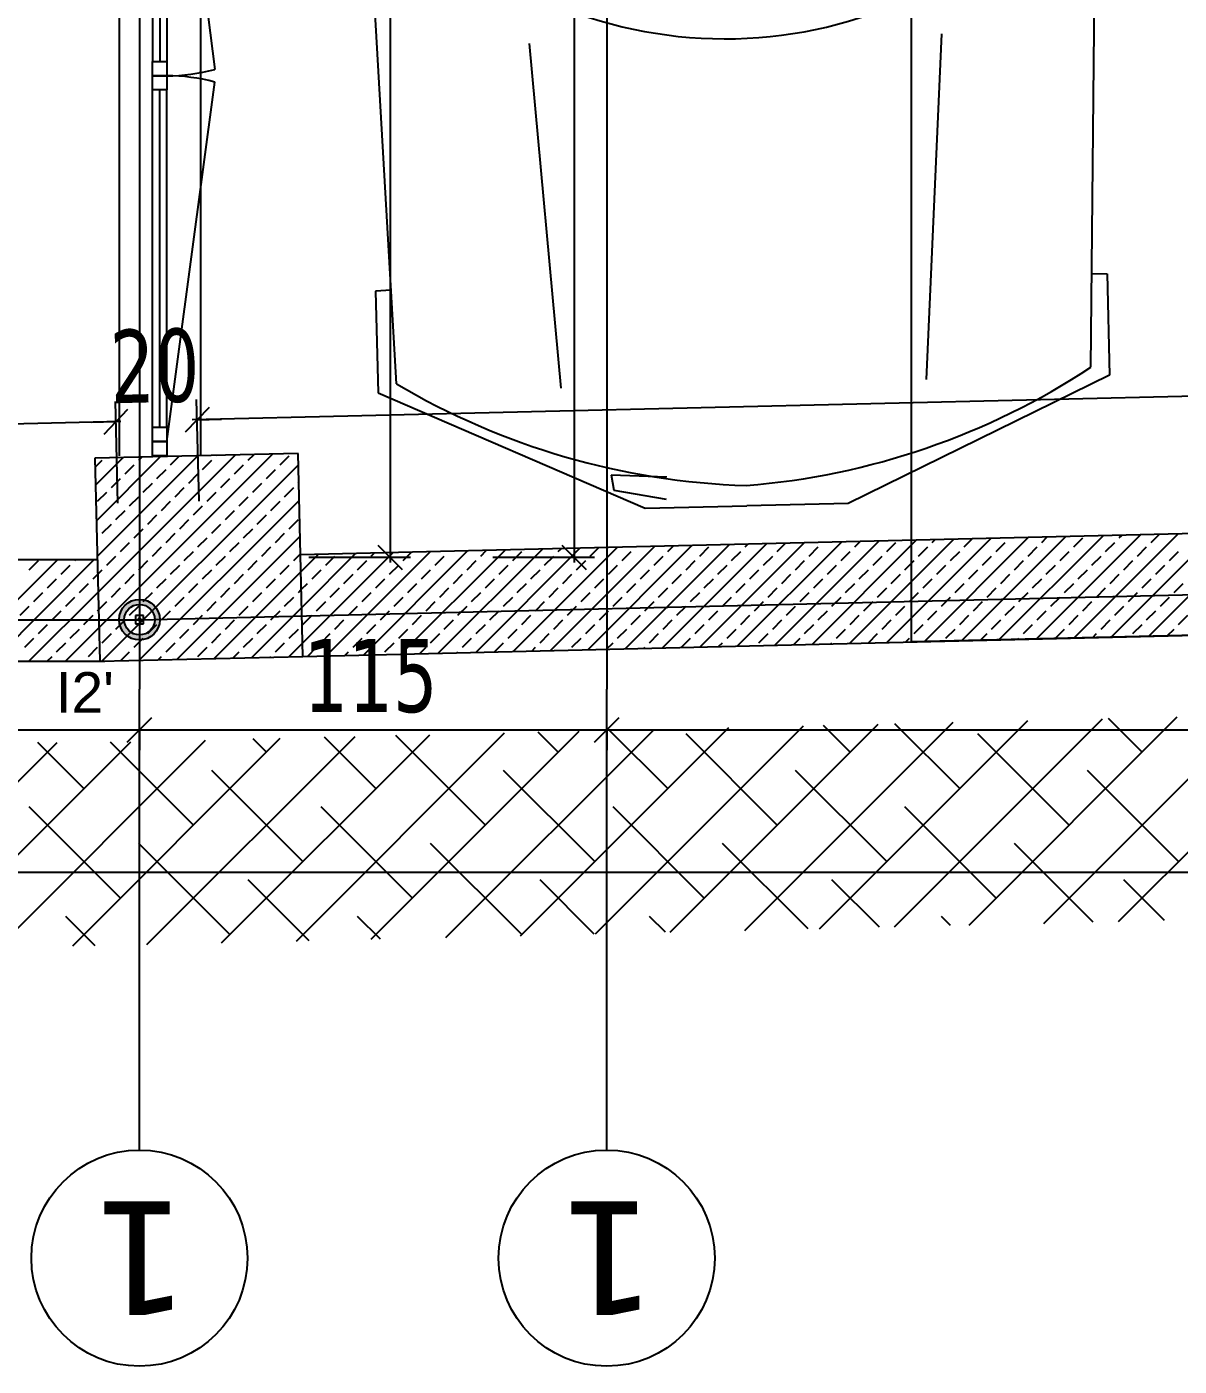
# Model space of a CAD drawing. Header units: millimetres. Extents: x 43168.9 to 43194.6, y -25545.1 to -25543.4.
# Drawn here: x 43170.2405 to 43170.2972, y -25544.8232 to -25544.7573 of the extents above; entities that cross this region are included whole.
import ezdxf
from ezdxf.enums import TextEntityAlignment as Align

# ---------------------------------------------------------------- set-up
doc = ezdxf.new("R2010")
doc.units = ezdxf.units.MM
doc.header["$LTSCALE"] = 200
doc.linetypes.add('DASHDOT', pattern=[1, 0.5, -0.25, 0, -0.25])
doc.linetypes.add('DASHDOT2', pattern=[0.5, 0.25, -0.125, 0, -0.125])
for name, color, linetype in [('aks_sgh', 5, 'DASHDOT2'), ('cam_sgh', 1, 'Continuous'), ('dograma_sgh', 43, 'Continuous'), ('gor-3_sgh', 191, 'Continuous'), ('gor-4_sgh', 17, 'Continuous'), ('kolon-b.a_sgh', 6, 'Continuous'), ('olcuaks_sgh', 41, 'Continuous'), ('olcuic_sgh', 183, 'Continuous'), ('tarama-betonarme_sgh', 223, 'Continuous'), ('tarama-zemin_sgh', 197, 'Continuous'), ('yapi-yaklasma_sgh', 41, 'DASHDOT')]:
    doc.layers.add(name, color=color, linetype=linetype)
doc.styles.add('1-200', font='arial.ttf', dxfattribs={"height": 60})
doc.styles.add('dim', font='VERDANA.TTF', dxfattribs={"width": 0.7})
doc.styles.add('text1', font='VERDANA.TTF')

msp = doc.modelspace()

# ---------------------------------------------------------------- hatches: boundary and pattern name
h = msp.add_hatch(color=256)
edge = h.paths.add_edge_path()
edge.add_arc((43170.24599999916, -25544.78649254973), 0.001, 0, 360)
edge = h.paths.add_edge_path(flags=16)
edge.add_arc((43170.24599999916, -25544.78649254973), 0.00075, 0, 360)

# ---------------------------------------------------------------- linework, layer by layer
at = {"color": 0}
for p, q in [((43170.29283430397, -25544.77406561883), (43170.29308996459, -25544.74686859522)), ((43170.25864948097, -25544.77487966193), (43170.2570995589, -25544.74772563466)), ((43170.2667542239, -25544.77510401917), (43170.2651935586, -25544.7581360765)), ((43170.28474942675, -25544.77467549944), (43170.2855006659, -25544.7576525034)), ((43170.29287764037, -25544.76945551855), (43170.29363853602, -25544.76946232111)), ((43170.29362799491, -25544.76946257212), (43170.29363853602, -25544.76946232111)), ((43170.29363853602, -25544.76946232111), (43170.29375756928, -25544.77446098856)), ((43170.29363853602, -25544.76946232111), (43170.29375756928, -25544.77446098856)), ((43170.25838675751, -25544.77027684986), (43170.25762704811, -25544.77031986258)), ((43170.25763758922, -25544.77031961157), (43170.25762704811, -25544.77031986258)), ((43170.25762704811, -25544.77031986258), (43170.25774608137, -25544.77531853004)), ((43170.25762704811, -25544.77031986258), (43170.25774608137, -25544.77531853004)), ((43170.29375756928, -25544.77446098856), (43170.28089333269, -25544.780769127)), ((43170.29375756928, -25544.77446098856), (43170.28089333269, -25544.780769127)), ((43170.25774608137, -25544.77531853004), (43170.27089599778, -25544.78100719351)), ((43170.25774608137, -25544.77531853004), (43170.27089599778, -25544.78100719351)), ((43170.26921985501, -25544.77936763415), (43170.27196761865, -25544.77945685525)), ((43170.26921985501, -25544.77936763415), (43170.26934531328, -25544.78011558202)), ((43170.26934531328, -25544.78011558202), (43170.27192157724, -25544.78056356356)), ((43170.27089599778, -25544.78100719351), (43170.27589466523, -25544.78088816025)), ((43170.27089599778, -25544.78100719351), (43170.27589466523, -25544.78088816025)), ((43170.28089333269, -25544.780769127), (43170.27589466523, -25544.78088816025)), ((43170.28089333269, -25544.780769127), (43170.27589466523, -25544.78088816025))]:
    msp.add_line(p, q, dxfattribs=at)
at = {"color": 0, "linetype": 'ByBlock', "lineweight": -2}
for p, q in [((43170.24425604248, -25544.77736431266), (43170.2454272216, -25544.77613616794)), ((43170.24425604248, -25544.77736431266), (43170.2454272216, -25544.77613616794)), ((43170.24942496807, -25544.77604125203), (43170.24825378894, -25544.77726939675)), ((43170.24942496807, -25544.77604125203), (43170.24825378894, -25544.77726939675)), ((43170.2577373289, -25544.78282047723), (43170.25893732889, -25544.78402047724)), ((43170.26679435684, -25544.78282047723), (43170.26799435684, -25544.78402047724)), ((43170.24619999916, -25544.78629254972), (43170.24579999916, -25544.78629254972)), ((43170.24579999916, -25544.78629254972), (43170.24579999916, -25544.78669254973)), ((43170.24607070984, -25544.78642183905), (43170.24592928848, -25544.7865632604)), ((43170.24607070984, -25544.7865632604), (43170.24592928848, -25544.78642183905)), ((43170.24619999916, -25544.78669254973), (43170.24619999916, -25544.78629254972)), ((43170.24579999916, -25544.78669254973), (43170.24619999916, -25544.78669254973)), ((43170.24539999916, -25544.79251939969), (43170.24659999916, -25544.79131939969)), ((43170.24659999916, -25544.79131939969), (43170.24539999916, -25544.79251939969)), ((43170.26839999916, -25544.79251939969), (43170.26959999916, -25544.79131939969)), ((43170.26959999916, -25544.79131939969), (43170.26839999916, -25544.79251939969))]:
    msp.add_line(p, q, dxfattribs=at)
for p, q in [((43170.24599999916, -25544.81259939969), (43170.24599999916, -25544.78991939969)), ((43170.26899999916, -25544.81259939969), (43170.26899999916, -25544.78991939969))]:
    msp.add_line(p, q)
at = {"color": 0, "linetype": 'Continuous', "lineweight": -2}
for radius in [0.001, 0.00075]:
    msp.add_circle((43170.24599999916, -25544.78649254973), radius, dxfattribs=at)
at = {"linetype": 'Continuous'}
for centre in [(43170.24599999916, -25544.81791939969), (43170.26899999916, -25544.81791939969)]:
    msp.add_circle(centre, 0.005319999999999482, dxfattribs=at)
at = {"color": 0}
for centre, radius, start, end in [((43170.27482846735, -25544.73611438174), 0.02178608257773878, 271.3641260648575, 318.6228821496106), ((43170.27482846735, -25544.73611438174), 0.02178608257773878, 224.1053709096929, 271.3641260648575), ((43170.27301435215, -25544.74394563437), 0.03605612228057108, 274.5439569055944, 303.3462461694842), ((43170.27701328612, -25544.74385040776), 0.03605612228057108, 239.3820053227603, 268.1842973649074)]:
    msp.add_arc(centre, radius, start, end, dxfattribs=at)
at = {"layer": 'aks_sgh'}
for p, q in [((43170.24599999916, -25543.74091939969), (43170.24599999916, -25544.78991939969)), ((43170.26899999916, -25543.74091939969), (43170.26899999916, -25544.78991939969)), ((43170.24599999916, -25544.78649254973), (43171.11700293706, -25544.76581288985)), ((43170.19487849217, -25544.78649254973), (43170.24599999916, -25544.78649254973))]:
    msp.add_line(p, q, dxfattribs=at)
at = {"layer": 'cam_sgh'}
for p, q in [((43170.24699999916, -25544.74161939969), (43170.24699999916, -25544.75901939969)), ((43170.24699999916, -25544.77702047724), (43170.24699999916, -25544.76041939969))]:
    msp.add_line(p, q, dxfattribs=at)
at = {"layer": 'dograma_sgh'}
for p, q in [((43170.24734999916, -25544.74091939969), (43170.24970525247, -25544.75940932471)), ((43170.24664999916, -25544.75971939969), (43170.24664999916, -25544.75901939969)), ((43170.24664999916, -25544.75901939969), (43170.24734999916, -25544.75901939969)), ((43170.24734999916, -25544.75901939969), (43170.24734999916, -25544.75971939969)), ((43170.24734999916, -25544.75971939969), (43170.24664999916, -25544.75971939969)), ((43170.24664999916, -25544.76041939969), (43170.24664999916, -25544.75971939969)), ((43170.24664999916, -25544.75971939969), (43170.24734999916, -25544.75971939969)), ((43170.24734999916, -25544.75971939969), (43170.24734999916, -25544.76041939969)), ((43170.24734999916, -25544.77772047724), (43170.24970525247, -25544.76002947467)), ((43170.24734999916, -25544.76041939969), (43170.24664999916, -25544.76041939969)), ((43170.24664999916, -25544.77772047724), (43170.24664999916, -25544.77702047724)), ((43170.24664999916, -25544.77702047724), (43170.24734999916, -25544.77702047724)), ((43170.24734999916, -25544.77702047724), (43170.24734999916, -25544.77772047724)), ((43170.24664999916, -25544.77842047724), (43170.24664999916, -25544.77772047724)), ((43170.24664999916, -25544.77772047724), (43170.24734999916, -25544.77772047724)), ((43170.24734999916, -25544.77772047724), (43170.24664999916, -25544.77772047724)), ((43170.24734999916, -25544.77772047724), (43170.24734999916, -25544.77842047724)), ((43170.24734999916, -25544.77842047724), (43170.24664999916, -25544.77842047724))]:
    msp.add_line(p, q, dxfattribs=at)
for centre, start, end in [((43170.24734999916, -25544.75061939969), 270, 285.0000004917612), ((43170.24734999916, -25544.76881939969), 74.9999995082388, 90)]:
    msp.add_arc(centre, 0.009100000000000153, start, end, dxfattribs=at)
at = {"layer": 'gor-3_sgh'}
for p, q in [((43170.24499999916, -25544.67921939969), (43170.24499999916, -25544.77842047724)), ((43170.24899999916, -25544.67921939969), (43170.24899999916, -25544.77842047724))]:
    msp.add_line(p, q, dxfattribs=at)
msp.add_point((43170.24899999916, -25544.75951939969), dxfattribs=at)
at = {"layer": 'gor-4_sgh'}
for p, q in [((43170.24664999916, -25544.74161939969), (43170.24664999916, -25544.75901939969)), ((43170.24734999916, -25544.74161939969), (43170.24734999916, -25544.75901939969)), ((43170.24664999916, -25544.77702047724), (43170.24664999916, -25544.76041939969)), ((43170.24734999916, -25544.77702047724), (43170.24734999916, -25544.76041939969))]:
    msp.add_line(p, q, dxfattribs=at)
at = {"layer": 'kolon-b.a_sgh'}
for p, q in [((43170.2538079732, -25544.77830498982), (43170.24381078871, -25544.77854227039)), ((43170.24381078871, -25544.77854227039), (43170.24404806927, -25544.78853945489)), ((43170.25404525377, -25544.78830217432), (43170.2538079732, -25544.77830498982)), ((43170.35180848723, -25544.78097956174), (43170.25392661173, -25544.78330350785)), ((43170.24392942271, -25544.78354059805), (43170.23099999916, -25544.78354059805)), ((43170.25404525201, -25544.78830210011), (43170.35585600876, -25544.7858848731)), ((43170.24404806927, -25544.78853945489), (43170.25404525377, -25544.78830217432)), ((43170.22599999917, -25544.78854059805), (43170.24399999916, -25544.78854059805)), ((43170.24399999916, -25544.78854059805), (43170.24429343624, -25544.78853363117))]:
    msp.add_line(p, q, dxfattribs=at)
at = {"layer": 'olcuaks_sgh'}
for p, q in [((43170.21574999916, -25544.79191939969), (43170.24624999916, -25544.79191939969)), ((43170.24574999917, -25544.79191939969), (43170.26924999916, -25544.79191939969)), ((43170.24599999916, -25544.79191939969), (43170.24599999916, -25544.79291939969)), ((43170.24599999916, -25544.79191939969), (43170.24599999916, -25544.79291939969)), ((43170.26874999916, -25544.79191939969), (43170.35412904171, -25544.79191939969)), ((43170.26899999916, -25544.79191939969), (43170.26899999916, -25544.79291939969)), ((43170.26899999916, -25544.79191939969), (43170.26899999916, -25544.79291939969)), ((43170.21374999916, -25544.79891939969), (43171.1661290417, -25544.79891939969))]:
    msp.add_line(p, q, dxfattribs=at)
at = {"layer": 'olcuic_sgh'}
for p, q in [((43170.26739435684, -25543.91166939969), (43170.26739435684, -25544.78367047723)), ((43170.25833732889, -25544.55666939969), (43170.25833732889, -25544.78367047723)), ((43171.11415126696, -25544.75611078343), (43170.24858944894, -25544.77666125831)), ((43170.24493657469, -25544.78074911338), (43170.24481789638, -25544.77575052203)), ((43170.24493657469, -25544.78074911338), (43170.24481789638, -25544.77575052203)), ((43170.24893432117, -25544.78065419747), (43170.24881564284, -25544.77565560612)), ((43170.24893432117, -25544.78065419747), (43170.24881564284, -25544.77565560612)), ((43170.24883937851, -25544.77665532439), (43170.25003904043, -25544.77662684159)), ((43170.24509156161, -25544.77674430639), (43170.23059673947, -25544.77708844758)), ((43170.24484163204, -25544.7767502403), (43170.24364197011, -25544.7767787231)), ((43170.25433732889, -25544.78342047723), (43170.25933732889, -25544.78342047723)), ((43170.26339435684, -25544.78342047723), (43170.26839435684, -25544.78342047723))]:
    msp.add_line(p, q, dxfattribs=at)
at = {"layer": 'tarama-betonarme_sgh'}
for p, q in [((43170.24384226175, -25544.77986830303), (43170.24520129775, -25544.77850926702)), ((43170.24388390223, -25544.78162271377), (43170.24704101417, -25544.77846560183)), ((43170.24392554271, -25544.78337712451), (43170.24888073058, -25544.77842193664)), ((43170.24396718319, -25544.78513153526), (43170.25072044699, -25544.77837827145)), ((43170.24400882367, -25544.786885946), (43170.2525601634, -25544.77833460626)), ((43170.24596376665, -25544.77864482412), (43170.24612115636, -25544.77848743441)), ((43170.24753531147, -25544.77886933052), (43170.24796087277, -25544.77844376922)), ((43170.2497803755, -25544.77842031772), (43170.24980058918, -25544.77840010403)), ((43170.25135192032, -25544.77864482412), (43170.2516403056, -25544.77835643885)), ((43170.25292346514, -25544.77886933052), (43170.25337247795, -25544.77842031772)), ((43170.24382144152, -25544.77899109803), (43170.24416771543, -25544.77864482412)), ((43170.24415387733, -25544.78853694356), (43170.25382137053, -25544.77886945036)), ((43170.24529024744, -25544.77931834333), (43170.24573926024, -25544.77886933052)), ((43170.24686179226, -25544.77954284973), (43170.24731080507, -25544.77909383693)), ((43170.24910685629, -25544.77909383693), (43170.2495558691, -25544.77864482412)), ((43170.25067840111, -25544.77931834333), (43170.25112741392, -25544.77886933052)), ((43170.25224994594, -25544.77954284973), (43170.25269895874, -25544.77909383693)), ((43170.24461672823, -25544.77999186254), (43170.24506574104, -25544.77954284973)), ((43170.24618827305, -25544.78021636894), (43170.24663728586, -25544.77976735614)), ((43170.24843333708, -25544.77976735614), (43170.24888234989, -25544.77931834333)), ((43170.25000488191, -25544.77999186254), (43170.25045389471, -25544.77954284973)), ((43170.25157642672, -25544.78021636894), (43170.25202543953, -25544.77976735614)), ((43170.25382149075, -25544.77976735614), (43170.25384219078, -25544.77974665611)), ((43170.24394320903, -25544.78066538175), (43170.24439222183, -25544.78021636894)), ((43170.24551475384, -25544.78088988815), (43170.24596376665, -25544.78044087535)), ((43170.24775981787, -25544.78044087535), (43170.24820883068, -25544.77999186254)), ((43170.2493313627, -25544.78066538175), (43170.2497803755, -25544.78021636894)), ((43170.25090290752, -25544.78088988815), (43170.25135192032, -25544.78044087535)), ((43170.25314797155, -25544.78044087535), (43170.25359698435, -25544.77999186254)), ((43170.24484123463, -25544.78156340736), (43170.24529024744, -25544.78111439455)), ((43170.24599359374, -25544.78849327837), (43170.25386301101, -25544.7806238611)), ((43170.24708629867, -25544.78111439455), (43170.24753531147, -25544.78066538175)), ((43170.24865784348, -25544.78133890096), (43170.24910685629, -25544.78088988815)), ((43170.25022938831, -25544.78156340736), (43170.25067840111, -25544.78111439455)), ((43170.25247445234, -25544.78111439455), (43170.25292346514, -25544.78066538175)), ((43170.24416771543, -25544.78223692657), (43170.24461672823, -25544.78178791376)), ((43170.24641277946, -25544.78178791376), (43170.24686179226, -25544.78133890096)), ((43170.24798432428, -25544.78201242017), (43170.24843333708, -25544.78156340736)), ((43170.2495558691, -25544.78223692657), (43170.25000488191, -25544.78178791376)), ((43170.25180093313, -25544.78178791376), (43170.25224994594, -25544.78133890096)), ((43170.25337247795, -25544.78201242017), (43170.25382149075, -25544.78156340736)), ((43170.24390472248, -25544.78249991952), (43170.24394320903, -25544.78246143297)), ((43170.24573926024, -25544.78246143297), (43170.24618827305, -25544.78201242017)), ((43170.24731080507, -25544.78268593938), (43170.24775981787, -25544.78223692657)), ((43170.24783331016, -25544.78844961318), (43170.25390465149, -25544.78237827185)), ((43170.24888234989, -25544.78291044578), (43170.2493313627, -25544.78246143297)), ((43170.25112741392, -25544.78246143297), (43170.25157642672, -25544.78201242017)), ((43170.25269895874, -25544.78268593938), (43170.25314797155, -25544.78223692657)), ((43170.27910876073, -25544.78770703342), (43170.28423180286, -25544.78258399129)), ((43170.2809484915, -25544.78766335388), (43170.28607153363, -25544.78254031175)), ((43170.28278822226, -25544.78761967434), (43170.28791126439, -25544.78249663221)), ((43170.28462795303, -25544.7875759948), (43170.28975099515, -25544.78245295267)), ((43170.28502788077, -25544.78268593938), (43170.28515166864, -25544.78256215151)), ((43170.28646768379, -25544.78753231526), (43170.29159072592, -25544.78240927314)), ((43170.2865994256, -25544.78291044578), (43170.28699139941, -25544.78251847197)), ((43170.28830741455, -25544.78748863572), (43170.29343045668, -25544.78236559359)), ((43170.29014714532, -25544.78744495619), (43170.29527018744, -25544.78232191406)), ((43170.29041603445, -25544.78268593938), (43170.29067086093, -25544.78243111289)), ((43170.29198687607, -25544.78740127665), (43170.2971099182, -25544.78227823452)), ((43170.29198757927, -25544.78291044578), (43170.29243659208, -25544.78246143297)), ((43170.29382660684, -25544.78735759711), (43170.29894964897, -25544.78223455498)), ((43170.2942326433, -25544.78246143297), (43170.29435032246, -25544.78234375382)), ((43170.2956663376, -25544.78731391757), (43170.30078937973, -25544.78219087544)), ((43170.29580418812, -25544.78268593938), (43170.29619005322, -25544.78230007428)), ((43170.24506574104, -25544.78313495218), (43170.24551475384, -25544.78268593938)), ((43170.24663728586, -25544.78335945859), (43170.24708629867, -25544.78291044578)), ((43170.24820883068, -25544.78358396499), (43170.24865784348, -25544.78313495218)), ((43170.25045389471, -25544.78313495218), (43170.25090290752, -25544.78268593938)), ((43170.25202543953, -25544.78335945859), (43170.25247445234, -25544.78291044578)), ((43170.25398793245, -25544.78588709333), (43170.25663584143, -25544.78323918437)), ((43170.25402957293, -25544.78764150408), (43170.25847557218, -25544.78319550483)), ((43170.25519226082, -25544.78827486742), (43170.26031530295, -25544.78315182529)), ((43170.25703199158, -25544.78823118788), (43170.26215503371, -25544.78310814575)), ((43170.2574135932, -25544.78335945859), (43170.2575557072, -25544.78321734459)), ((43170.25887172235, -25544.78818750834), (43170.26399476447, -25544.78306446621)), ((43170.25898513803, -25544.78358396499), (43170.25939543796, -25544.78317366505)), ((43170.26071145311, -25544.7881438288), (43170.26583449524, -25544.78302078667)), ((43170.26123020206, -25544.78313495218), (43170.26123516873, -25544.78312998551)), ((43170.26255118387, -25544.78810014926), (43170.267674226, -25544.78297710713)), ((43170.26280174687, -25544.78335945859), (43170.26307489949, -25544.78308630597)), ((43170.2643732917, -25544.78358396499), (43170.2648223045, -25544.78313495218)), ((43170.26439091464, -25544.78805646973), (43170.26951395676, -25544.7829334276)), ((43170.26623064539, -25544.78801279019), (43170.27135368752, -25544.78288974806)), ((43170.26661835573, -25544.78313495218), (43170.26675436102, -25544.7829989469)), ((43170.26807037616, -25544.78796911065), (43170.27319341829, -25544.78284606852)), ((43170.26818990055, -25544.78335945859), (43170.26859409178, -25544.78295526736)), ((43170.26976144537, -25544.78358396499), (43170.27021045818, -25544.78313495218)), ((43170.26991010692, -25544.78792543111), (43170.27503314905, -25544.78280238898)), ((43170.27174983769, -25544.78788175157), (43170.27687287981, -25544.78275870944)), ((43170.2720065094, -25544.78313495218), (43170.2722735533, -25544.78286790828)), ((43170.27357805422, -25544.78335945859), (43170.27402706703, -25544.78291044578)), ((43170.27358956845, -25544.78783807203), (43170.27871261058, -25544.78271502991)), ((43170.27514959905, -25544.78358396499), (43170.27559861185, -25544.78313495218)), ((43170.27542929921, -25544.78779439249), (43170.28055234134, -25544.78267135036)), ((43170.27582311825, -25544.78291044578), (43170.27595301483, -25544.7827805492)), ((43170.27726902998, -25544.78775071296), (43170.2823920721, -25544.78262767083)), ((43170.27739466308, -25544.78313495218), (43170.27779274559, -25544.78273686966)), ((43170.27896620789, -25544.78335945859), (43170.2794152207, -25544.78291044578)), ((43170.28053775272, -25544.78358396499), (43170.28098676552, -25544.78313495218)), ((43170.28121127193, -25544.78291044578), (43170.28147220712, -25544.78264951059)), ((43170.28278281674, -25544.78313495218), (43170.28323182956, -25544.78268593938)), ((43170.28435436157, -25544.78335945859), (43170.28480337437, -25544.78291044578)), ((43170.28592590639, -25544.78358396499), (43170.2863749192, -25544.78313495218)), ((43170.28817097042, -25544.78313495218), (43170.28861998323, -25544.78268593938)), ((43170.28974251524, -25544.78335945859), (43170.29019152805, -25544.78291044578)), ((43170.29131406006, -25544.78358396499), (43170.29176307287, -25544.78313495218)), ((43170.29355912409, -25544.78313495218), (43170.29400813689, -25544.78268593938)), ((43170.29513066891, -25544.78335945859), (43170.29557968172, -25544.78291044578)), ((43170.29670221373, -25544.78358396499), (43170.29715122654, -25544.78313495218)), ((43170.23696601794, -25544.78854059805), (43170.24196601794, -25544.78354059805)), ((43170.23876206917, -25544.78854059805), (43170.24376206916, -25544.78354059805)), ((43170.24057561297, -25544.78403297779), (43170.24102462579, -25544.78358396499)), ((43170.2421471578, -25544.7842574842), (43170.2425961706, -25544.78380847139)), ((43170.24282067701, -25544.78358396499), (43170.24286404394, -25544.78354059805)), ((43170.24439222183, -25544.78380847139), (43170.24484123463, -25544.78335945859)), ((43170.24596376665, -25544.78403297779), (43170.24641277946, -25544.78358396499)), ((43170.24753531147, -25544.7842574842), (43170.24798432428, -25544.78380847139)), ((43170.2497803755, -25544.78380847139), (43170.25022938831, -25544.78335945859)), ((43170.25135192032, -25544.78403297779), (43170.25180093313, -25544.78358396499)), ((43170.25292346514, -25544.7842574842), (43170.25337247795, -25544.78380847139)), ((43170.25359698435, -25544.78358396499), (43170.25392547174, -25544.7832554776)), ((43170.25394629197, -25544.78413268259), (43170.25479611066, -25544.7832828639)), ((43170.25516852918, -25544.78380847139), (43170.25561754198, -25544.78335945859)), ((43170.25674007399, -25544.78403297779), (43170.2571890868, -25544.78358396499)), ((43170.25831161882, -25544.7842574842), (43170.25876063162, -25544.78380847139)), ((43170.26055668285, -25544.78380847139), (43170.26100569565, -25544.78335945859)), ((43170.26212822767, -25544.78403297779), (43170.26257724047, -25544.78358396499)), ((43170.26369977249, -25544.7842574842), (43170.2641487853, -25544.78380847139)), ((43170.26594483652, -25544.78380847139), (43170.26639384933, -25544.78335945859)), ((43170.26751638134, -25544.78403297779), (43170.26796539414, -25544.78358396499)), ((43170.26908792616, -25544.7842574842), (43170.26953693897, -25544.78380847139)), ((43170.27133299019, -25544.78380847139), (43170.271782003, -25544.78335945859)), ((43170.27290453501, -25544.78403297779), (43170.27335354782, -25544.78358396499)), ((43170.27447607984, -25544.7842574842), (43170.27492509264, -25544.78380847139)), ((43170.27672114386, -25544.78380847139), (43170.27717015667, -25544.78335945859)), ((43170.27829268869, -25544.78403297779), (43170.27874170149, -25544.78358396499)), ((43170.2798642335, -25544.7842574842), (43170.28031324632, -25544.78380847139)), ((43170.28210929754, -25544.78380847139), (43170.28255831034, -25544.78335945859)), ((43170.28368084236, -25544.78403297779), (43170.28412985516, -25544.78358396499)), ((43170.28525238718, -25544.7842574842), (43170.28570139998, -25544.78380847139)), ((43170.28749745121, -25544.78380847139), (43170.28794646401, -25544.78335945859)), ((43170.28906899603, -25544.78403297779), (43170.28951800884, -25544.78358396499)), ((43170.29064054085, -25544.7842574842), (43170.29108955366, -25544.78380847139)), ((43170.29288560488, -25544.78380847139), (43170.29333461769, -25544.78335945859)), ((43170.29445714971, -25544.78403297779), (43170.29490616251, -25544.78358396499)), ((43170.29602869452, -25544.7842574842), (43170.29647770733, -25544.78380847139)), ((43170.24147363859, -25544.78493100341), (43170.2419226514, -25544.7844819906)), ((43170.24371870262, -25544.7844819906), (43170.24394636296, -25544.78425433026)), ((43170.24394636296, -25544.78425433026), (43170.24416771543, -25544.78403297779)), ((43170.24529024744, -25544.784706497), (43170.24573926024, -25544.7842574842)), ((43170.24686179226, -25544.78493100341), (43170.24731080507, -25544.7844819906)), ((43170.24910685629, -25544.7844819906), (43170.2495558691, -25544.78403297779)), ((43170.24967302657, -25544.78840594799), (43170.25394629197, -25544.78413268259)), ((43170.25067840111, -25544.784706497), (43170.25112741392, -25544.7842574842)), ((43170.25224994594, -25544.78493100341), (43170.25269895874, -25544.7844819906)), ((43170.25449500996, -25544.7844819906), (43170.25494402277, -25544.78403297779)), ((43170.25606655479, -25544.784706497), (43170.25651556759, -25544.7842574842)), ((43170.25763809961, -25544.78493100341), (43170.25808711242, -25544.7844819906)), ((43170.25988316364, -25544.7844819906), (43170.26033217644, -25544.78403297779)), ((43170.26145470846, -25544.784706497), (43170.26190372126, -25544.7842574842)), ((43170.26302625328, -25544.78493100341), (43170.26347526609, -25544.7844819906)), ((43170.26527131731, -25544.7844819906), (43170.26572033011, -25544.78403297779)), ((43170.26684286213, -25544.784706497), (43170.26729187494, -25544.7842574842)), ((43170.26841440695, -25544.78493100341), (43170.26886341976, -25544.7844819906)), ((43170.27065947098, -25544.7844819906), (43170.27110848379, -25544.78403297779)), ((43170.27223101581, -25544.784706497), (43170.27268002861, -25544.7842574842)), ((43170.27380256062, -25544.78493100341), (43170.27425157343, -25544.7844819906)), ((43170.27604762465, -25544.7844819906), (43170.27649663746, -25544.78403297779)), ((43170.27761916948, -25544.784706497), (43170.27806818228, -25544.7842574842)), ((43170.2791907143, -25544.78493100341), (43170.2796397271, -25544.7844819906)), ((43170.28143577833, -25544.7844819906), (43170.28188479113, -25544.78403297779)), ((43170.28300732315, -25544.784706497), (43170.28345633596, -25544.7842574842)), ((43170.28457886797, -25544.78493100341), (43170.28502788077, -25544.7844819906)), ((43170.286823932, -25544.7844819906), (43170.28727294481, -25544.78403297779)), ((43170.28839547682, -25544.784706497), (43170.28884448963, -25544.7842574842)), ((43170.28996702164, -25544.78493100341), (43170.29041603445, -25544.7844819906)), ((43170.29221208567, -25544.7844819906), (43170.29266109848, -25544.78403297779)), ((43170.29378363049, -25544.784706497), (43170.2942326433, -25544.7842574842)), ((43170.29535517532, -25544.78493100341), (43170.29580418812, -25544.7844819906)), ((43170.24055812039, -25544.78854059805), (43170.24396718319, -25544.78513153526)), ((43170.24080011938, -25544.78560452261), (43170.24124913219, -25544.78515550981)), ((43170.24304518341, -25544.78515550981), (43170.24349419621, -25544.784706497)), ((43170.24461672823, -25544.78538001621), (43170.24506574104, -25544.78493100341)), ((43170.24618827305, -25544.78560452261), (43170.24663728586, -25544.78515550981)), ((43170.24843333708, -25544.78515550981), (43170.24888234989, -25544.784706497)), ((43170.25000488191, -25544.78538001621), (43170.25045389471, -25544.78493100341)), ((43170.25157642672, -25544.78560452261), (43170.25202543953, -25544.78515550981)), ((43170.25382149075, -25544.78515550981), (43170.25396711222, -25544.78500988834)), ((43170.25396711222, -25544.78500988834), (43170.25427050356, -25544.784706497)), ((43170.25539303558, -25544.78538001621), (43170.25584204838, -25544.78493100341)), ((43170.2569645804, -25544.78560452261), (43170.2574135932, -25544.78515550981)), ((43170.25920964443, -25544.78515550981), (43170.25965865723, -25544.784706497)), ((43170.26078118925, -25544.78538001621), (43170.26123020206, -25544.78493100341)), ((43170.26235273407, -25544.78560452261), (43170.26280174687, -25544.78515550981)), ((43170.2645977981, -25544.78515550981), (43170.26504681091, -25544.784706497)), ((43170.26616934293, -25544.78538001621), (43170.26661835573, -25544.78493100341)), ((43170.26774088774, -25544.78560452261), (43170.26818990055, -25544.78515550981)), ((43170.26998595177, -25544.78515550981), (43170.27043496458, -25544.784706497)), ((43170.27155749659, -25544.78538001621), (43170.2720065094, -25544.78493100341)), ((43170.27312904142, -25544.78560452261), (43170.27357805422, -25544.78515550981)), ((43170.27537410545, -25544.78515550981), (43170.27582311825, -25544.784706497)), ((43170.27694565026, -25544.78538001621), (43170.27739466308, -25544.78493100341)), ((43170.27851719509, -25544.78560452261), (43170.27896620789, -25544.78515550981)), ((43170.28076225912, -25544.78515550981), (43170.28121127193, -25544.784706497)), ((43170.28233380394, -25544.78538001621), (43170.28278281674, -25544.78493100341)), ((43170.28390534876, -25544.78560452261), (43170.28435436157, -25544.78515550981)), ((43170.28615041279, -25544.78515550981), (43170.2865994256, -25544.784706497)), ((43170.28772195761, -25544.78538001621), (43170.28817097042, -25544.78493100341)), ((43170.28929350244, -25544.78560452261), (43170.28974251524, -25544.78515550981)), ((43170.29153856647, -25544.78515550981), (43170.29198757927, -25544.784706497)), ((43170.29311011128, -25544.78538001621), (43170.29355912409, -25544.78493100341)), ((43170.29468165611, -25544.78560452261), (43170.29513066891, -25544.78515550981)), ((43170.29692672013, -25544.78515550981), (43170.29737573295, -25544.784706497)), ((43170.24012660017, -25544.78627804183), (43170.24057561297, -25544.78582902902)), ((43170.2423716642, -25544.78582902902), (43170.24282067701, -25544.78538001621)), ((43170.24398800344, -25544.786008741), (43170.24439222183, -25544.78560452261)), ((43170.24551475384, -25544.78627804183), (43170.24596376665, -25544.78582902902)), ((43170.24775981787, -25544.78582902902), (43170.24820883068, -25544.78538001621)), ((43170.2493313627, -25544.78605353542), (43170.2497803755, -25544.78560452261)), ((43170.25090290752, -25544.78627804183), (43170.25135192032, -25544.78582902902)), ((43170.25151274299, -25544.7883622828), (43170.25398793245, -25544.78588709333)), ((43170.25314797155, -25544.78582902902), (43170.25359698435, -25544.78538001621)), ((43170.25471951636, -25544.78605353542), (43170.25516852918, -25544.78560452261)), ((43170.25629106119, -25544.78627804183), (43170.25674007399, -25544.78582902902)), ((43170.25853612522, -25544.78582902902), (43170.25898513803, -25544.78538001621)), ((43170.26010767004, -25544.78605353542), (43170.26055668285, -25544.78560452261)), ((43170.26167921486, -25544.78627804183), (43170.26212822767, -25544.78582902902)), ((43170.26392427889, -25544.78582902902), (43170.2643732917, -25544.78538001621)), ((43170.26549582371, -25544.78605353542), (43170.26594483652, -25544.78560452261)), ((43170.26706736854, -25544.78627804183), (43170.26751638134, -25544.78582902902)), ((43170.26931243257, -25544.78582902902), (43170.26976144537, -25544.78538001621)), ((43170.27088397738, -25544.78605353542), (43170.27133299019, -25544.78560452261)), ((43170.27245552221, -25544.78627804183), (43170.27290453501, -25544.78582902902)), ((43170.27470058624, -25544.78582902902), (43170.27514959905, -25544.78538001621)), ((43170.27627213106, -25544.78605353542), (43170.27672114386, -25544.78560452261)), ((43170.27784367588, -25544.78627804183), (43170.27829268869, -25544.78582902902)), ((43170.28008873991, -25544.78582902902), (43170.28053775272, -25544.78538001621)), ((43170.28166028473, -25544.78605353542), (43170.28210929754, -25544.78560452261)), ((43170.28323182956, -25544.78627804183), (43170.28368084236, -25544.78582902902)), ((43170.28547689358, -25544.78582902902), (43170.28592590639, -25544.78538001621)), ((43170.2870484384, -25544.78605353542), (43170.28749745121, -25544.78560452261)), ((43170.28861998323, -25544.78627804183), (43170.28906899603, -25544.78582902902)), ((43170.29086504725, -25544.78582902902), (43170.29131406006, -25544.78538001621)), ((43170.29243659208, -25544.78605353542), (43170.29288560488, -25544.78560452261)), ((43170.29400813689, -25544.78627804183), (43170.29445714971, -25544.78582902902)), ((43170.29625320093, -25544.78582902902), (43170.29670221373, -25544.78538001621)), ((43170.24169814499, -25544.78650254823), (43170.2421471578, -25544.78605353542)), ((43170.24326968981, -25544.78672705463), (43170.24371870262, -25544.78627804183)), ((43170.24394320903, -25544.78605353542), (43170.24398800344, -25544.786008741)), ((43170.24484123463, -25544.78695156103), (43170.24529024744, -25544.78650254823)), ((43170.24708629867, -25544.78650254823), (43170.24753531147, -25544.78605353542)), ((43170.24865784348, -25544.78672705463), (43170.24910685629, -25544.78627804183)), ((43170.25022938831, -25544.78695156103), (43170.25067840111, -25544.78650254823)), ((43170.25247445234, -25544.78650254823), (43170.25292346514, -25544.78605353542)), ((43170.25404599716, -25544.78672705463), (43170.25449500996, -25544.78627804183)), ((43170.25561754198, -25544.78695156103), (43170.25606655479, -25544.78650254823)), ((43170.25786260601, -25544.78650254823), (43170.25831161882, -25544.78605353542)), ((43170.25943415083, -25544.78672705463), (43170.25988316364, -25544.78627804183)), ((43170.26100569565, -25544.78695156103), (43170.26145470846, -25544.78650254823)), ((43170.26325075969, -25544.78650254823), (43170.26369977249, -25544.78605353542)), ((43170.2648223045, -25544.78672705463), (43170.26527131731, -25544.78627804183)), ((43170.26639384933, -25544.78695156103), (43170.26684286213, -25544.78650254823)), ((43170.26863891335, -25544.78650254823), (43170.26908792616, -25544.78605353542)), ((43170.27021045818, -25544.78672705463), (43170.27065947098, -25544.78627804183)), ((43170.271782003, -25544.78695156103), (43170.27223101581, -25544.78650254823)), ((43170.27402706703, -25544.78650254823), (43170.27447607984, -25544.78605353542)), ((43170.27559861185, -25544.78672705463), (43170.27604762465, -25544.78627804183)), ((43170.27717015667, -25544.78695156103), (43170.27761916948, -25544.78650254823)), ((43170.2794152207, -25544.78650254823), (43170.2798642335, -25544.78605353542)), ((43170.28098676552, -25544.78672705463), (43170.28143577833, -25544.78627804183)), ((43170.28255831034, -25544.78695156103), (43170.28300732315, -25544.78650254823)), ((43170.28480337437, -25544.78650254823), (43170.28525238718, -25544.78605353542)), ((43170.2863749192, -25544.78672705463), (43170.286823932, -25544.78627804183)), ((43170.28794646401, -25544.78695156103), (43170.28839547682, -25544.78650254823)), ((43170.29019152805, -25544.78650254823), (43170.29064054085, -25544.78605353542)), ((43170.29176307287, -25544.78672705463), (43170.29221208567, -25544.78627804183)), ((43170.29333461769, -25544.78695156103), (43170.29378363049, -25544.78650254823)), ((43170.29557968172, -25544.78650254823), (43170.29602869452, -25544.78605353542)), ((43170.29715122654, -25544.78672705463), (43170.29760023935, -25544.78627804183)), ((43170.24102462579, -25544.78717606744), (43170.24147363859, -25544.78672705463)), ((43170.24235417161, -25544.78854059805), (43170.24400882367, -25544.786885946)), ((43170.2425961706, -25544.78740057384), (43170.24304518341, -25544.78695156103)), ((43170.24416771543, -25544.78762508024), (43170.24461672823, -25544.78717606744)), ((43170.24641277946, -25544.78717606744), (43170.24686179226, -25544.78672705463)), ((43170.24798432428, -25544.78740057384), (43170.24843333708, -25544.78695156103)), ((43170.2495558691, -25544.78762508024), (43170.25000488191, -25544.78717606744)), ((43170.25180093313, -25544.78717606744), (43170.25224994594, -25544.78672705463)), ((43170.25337247795, -25544.78740057384), (43170.25382149075, -25544.78695156103)), ((43170.25494402277, -25544.78762508024), (43170.25539303558, -25544.78717606744)), ((43170.2571890868, -25544.78717606744), (43170.25763809961, -25544.78672705463)), ((43170.25876063162, -25544.78740057384), (43170.25920964443, -25544.78695156103)), ((43170.26033217644, -25544.78762508024), (43170.26078118925, -25544.78717606744)), ((43170.26257724047, -25544.78717606744), (43170.26302625328, -25544.78672705463)), ((43170.2641487853, -25544.78740057384), (43170.2645977981, -25544.78695156103)), ((43170.26572033011, -25544.78762508024), (43170.26616934293, -25544.78717606744)), ((43170.26796539414, -25544.78717606744), (43170.26841440695, -25544.78672705463)), ((43170.26953693897, -25544.78740057384), (43170.26998595177, -25544.78695156103)), ((43170.27110848379, -25544.78762508024), (43170.27155749659, -25544.78717606744)), ((43170.27335354782, -25544.78717606744), (43170.27380256062, -25544.78672705463)), ((43170.27492509264, -25544.78740057384), (43170.27537410545, -25544.78695156103)), ((43170.27649663746, -25544.78762508024), (43170.27694565026, -25544.78717606744)), ((43170.27874170149, -25544.78717606744), (43170.2791907143, -25544.78672705463)), ((43170.28031324632, -25544.78740057384), (43170.28076225912, -25544.78695156103)), ((43170.28188479113, -25544.78762508024), (43170.28233380394, -25544.78717606744)), ((43170.28412985516, -25544.78717606744), (43170.28457886797, -25544.78672705463)), ((43170.28570139998, -25544.78740057384), (43170.28615041279, -25544.78695156103)), ((43170.28738754956, -25544.78751047548), (43170.28772195761, -25544.78717606744)), ((43170.28951800884, -25544.78717606744), (43170.28996702164, -25544.78672705463)), ((43170.29108955366, -25544.78740057384), (43170.29153856647, -25544.78695156103)), ((43170.29290674185, -25544.78737943687), (43170.29311011128, -25544.78717606744)), ((43170.29490616251, -25544.78717606744), (43170.29535517532, -25544.78672705463)), ((43170.29658620338, -25544.78729207779), (43170.29692672013, -25544.78695156103)), ((43170.24035110657, -25544.78784958665), (43170.24080011938, -25544.78740057384)), ((43170.2419226514, -25544.78807409305), (43170.2423716642, -25544.78762508024)), ((43170.24349419621, -25544.78829859945), (43170.24394320903, -25544.78784958665)), ((43170.24573926024, -25544.78784958665), (43170.24618827305, -25544.78740057384)), ((43170.24731080507, -25544.78807409305), (43170.24775981787, -25544.78762508024)), ((43170.24888234989, -25544.78829859945), (43170.2493313627, -25544.78784958665)), ((43170.25112741392, -25544.78784958665), (43170.25157642672, -25544.78740057384)), ((43170.25269895874, -25544.78807409305), (43170.25314797155, -25544.78762508024)), ((43170.2533524594, -25544.78831861762), (43170.25402957293, -25544.78764150408)), ((43170.25427239583, -25544.78829670718), (43170.25471951636, -25544.78784958665)), ((43170.25651556759, -25544.78784958665), (43170.2569645804, -25544.78740057384)), ((43170.25808711242, -25544.78807409305), (43170.25853612522, -25544.78762508024)), ((43170.25979158813, -25544.78816566856), (43170.26010767004, -25544.78784958665)), ((43170.26190372126, -25544.78784958665), (43170.26235273407, -25544.78740057384)), ((43170.26347526609, -25544.78807409305), (43170.26392427889, -25544.78762508024)), ((43170.26531078041, -25544.78803462995), (43170.26549582371, -25544.78784958665)), ((43170.26729187494, -25544.78784958665), (43170.26774088774, -25544.78740057384)), ((43170.26899024194, -25544.78794727087), (43170.26931243257, -25544.78762508024)), ((43170.2708299727, -25544.78790359133), (43170.27088397738, -25544.78784958665)), ((43170.27268002861, -25544.78784958665), (43170.27312904142, -25544.78740057384)), ((43170.27450943422, -25544.78781623225), (43170.27470058624, -25544.78762508024)), ((43170.27818889575, -25544.78772887318), (43170.27851719509, -25544.78740057384)), ((43170.28002862651, -25544.78768519364), (43170.28008873991, -25544.78762508024)), ((43170.28370808804, -25544.78759783456), (43170.28390534876, -25544.78740057384)), ((43170.28922728033, -25544.78746679594), (43170.28929350244, -25544.78740057384)), ((43170.24145614639, -25544.78854059805), (43170.24169814499, -25544.78829859945)), ((43170.24325219762, -25544.78854059805), (43170.24326968981, -25544.78852310585)), ((43170.24507373593, -25544.78851511096), (43170.24551475384, -25544.78807409305)), ((43170.24691345235, -25544.78847144577), (43170.24708629867, -25544.78829859945)), ((43170.25059288518, -25544.78838411539), (43170.25090290752, -25544.78807409305)), ((43170.25243260158, -25544.7883404502), (43170.25247445234, -25544.78829859945)), ((43170.2561121266, -25544.78825302764), (43170.25629106119, -25544.78807409305)), ((43170.26163131888, -25544.78812198902), (43170.26167921486, -25544.78807409305))]:
    msp.add_line(p, q, dxfattribs=at)
at = {"layer": 'tarama-zemin_sgh'}
for p, q in [((43170.29419993498, -25544.80135267876), (43170.30444601924, -25544.7911065945)), ((43170.26476424278, -25544.80205155137), (43170.27501032703, -25544.79180546712)), ((43170.2684437043, -25544.8019641923), (43170.27868978856, -25544.79171810804)), ((43170.27212316583, -25544.80187683322), (43170.28236925008, -25544.79163074896)), ((43170.27580262735, -25544.80178947414), (43170.28604871161, -25544.79154338989)), ((43170.27948208888, -25544.80170211507), (43170.28972817313, -25544.79145603081)), ((43170.28098676514, -25544.79301323391), (43170.27966840461, -25544.79169487339)), ((43170.2831615504, -25544.80161475599), (43170.29340763466, -25544.79136867173)), ((43170.2863749188, -25544.79480928514), (43170.2831772, -25544.79161156633)), ((43170.28684101193, -25544.80152739691), (43170.29708709619, -25544.79128131266)), ((43170.29052047346, -25544.80144003783), (43170.30076655771, -25544.79119395358)), ((43170.29535517493, -25544.79301323391), (43170.29370358616, -25544.79136164515)), ((43170.23913047896, -25544.80254059805), (43170.24925409636, -25544.79241698066)), ((43170.24272258141, -25544.80254059805), (43170.25293355788, -25544.79232962158)), ((43170.24636693515, -25544.80248834676), (43170.2566130194, -25544.79224226251)), ((43170.25004639667, -25544.80240098768), (43170.26029248093, -25544.79215490343)), ((43170.25224994554, -25544.79301323391), (43170.25159804151, -25544.79236132988)), ((43170.2537258582, -25544.80231362861), (43170.26397194246, -25544.79206754435)), ((43170.25763809922, -25544.79480928514), (43170.2551068369, -25544.79227802282)), ((43170.25740531972, -25544.80222626953), (43170.26765140398, -25544.79198018527)), ((43170.26302625289, -25544.79660533636), (43170.25861563229, -25544.79219471576)), ((43170.26108478125, -25544.80213891045), (43170.27133086551, -25544.7918928262)), ((43170.26661835534, -25544.79301323391), (43170.26563322306, -25544.79202810164)), ((43170.27200650901, -25544.79480928514), (43170.26914201845, -25544.79194479458)), ((43170.27739466268, -25544.79660533636), (43170.27290453463, -25544.7921152083)), ((43170.29176307248, -25544.79660533636), (43170.28727294442, -25544.7921152083)), ((43170.23194627406, -25544.80254059805), (43170.24194627407, -25544.79254059805)), ((43170.23553837651, -25544.80254059805), (43170.24557463483, -25544.79250433974)), ((43170.24326968942, -25544.79480928514), (43170.24100100234, -25544.79254059805)), ((43170.2486578431, -25544.79660533636), (43170.24458045074, -25544.79252794401)), ((43170.25404599677, -25544.79840138759), (43170.24955586871, -25544.79391125953)), ((43170.26841440656, -25544.79840138759), (43170.2639242785, -25544.79391125953)), ((43170.28278281636, -25544.79840138759), (43170.2782926883, -25544.79391125953)), ((43170.29715122615, -25544.79840138759), (43170.29266109809, -25544.79391125953)), ((43170.24506574065, -25544.80019743881), (43170.24057561259, -25544.79570731075)), ((43170.25943415044, -25544.80019743881), (43170.25494402238, -25544.79570731075)), ((43170.27380256024, -25544.80019743881), (43170.26931243217, -25544.79570731075)), ((43170.28817097003, -25544.80019743881), (43170.28368084197, -25544.79570731075)), ((43170.25045389432, -25544.80199349004), (43170.24596376626, -25544.79750336198)), ((43170.26482230412, -25544.80199349004), (43170.26033217605, -25544.79750336198)), ((43170.27891285392, -25544.80171563004), (43170.27470058585, -25544.79750336198)), ((43170.29294803547, -25544.8013824018), (43170.28906899564, -25544.79750336198)), ((43170.25435128621, -25544.80229877948), (43170.25135191993, -25544.7992994132)), ((43170.26838646776, -25544.80196555123), (43170.26572032973, -25544.7992994132)), ((43170.2824216493, -25544.80163232298), (43170.28008873952, -25544.7992994132)), ((43170.29645683085, -25544.80129909474), (43170.29445714931, -25544.7992994132)), ((43170.24381679744, -25544.80254059805), (43170.24237166381, -25544.80109546442)), ((43170.2578600816, -25544.80221547241), (43170.25674007361, -25544.80109546442)), ((43170.27189526315, -25544.80188224417), (43170.2711084834, -25544.80109546442)), ((43170.28593044469, -25544.80154901592), (43170.28547689319, -25544.80109546442))]:
    msp.add_line(p, q, dxfattribs=at)
at = {"layer": 'yapi-yaklasma_sgh'}
for p, q in [((43170.28399999916, -25544.7875909039), (43170.28399999916, -25543.79475840276)), ((43171.07894020233, -25544.76866528517), (43170.28399999916, -25544.7875909039))]:
    msp.add_line(p, q, dxfattribs=at)

# ---------------------------------------------------------------- texts
at = {"linetype": 'Continuous', "style": 'text1'}
for p in [(43170.24599999916, -25544.81791939969), (43170.26899999916, -25544.81791939969)]:
    msp.add_attdef('1', text='', height=0.005599999999999454, rotation=180, dxfattribs=at).set_placement(p, align=Align.MIDDLE)
at = {"layer": 'aks_sgh', "style": '1-200'}
msp.add_text("I2'", height=0.002, rotation=5.211020732175437e-06, dxfattribs=at).set_placement((43170.24188151173, -25544.79107349412))
at = {"layer": 'olcuaks_sgh', "color": 2, "style": 'dim', "width": 0.7}
msp.add_text('115', height=0.0036, dxfattribs=at).set_placement((43170.25408217512, -25544.79103840573))
at = {"layer": 'olcuic_sgh', "color": 2, "style": 'dim', "width": 0.7}
msp.add_text('20', height=0.0036, rotation=1.36008115140331, dxfattribs=at).set_placement((43170.24459395478, -25544.77584343917))

doc.saveas('drawing.dxf')
